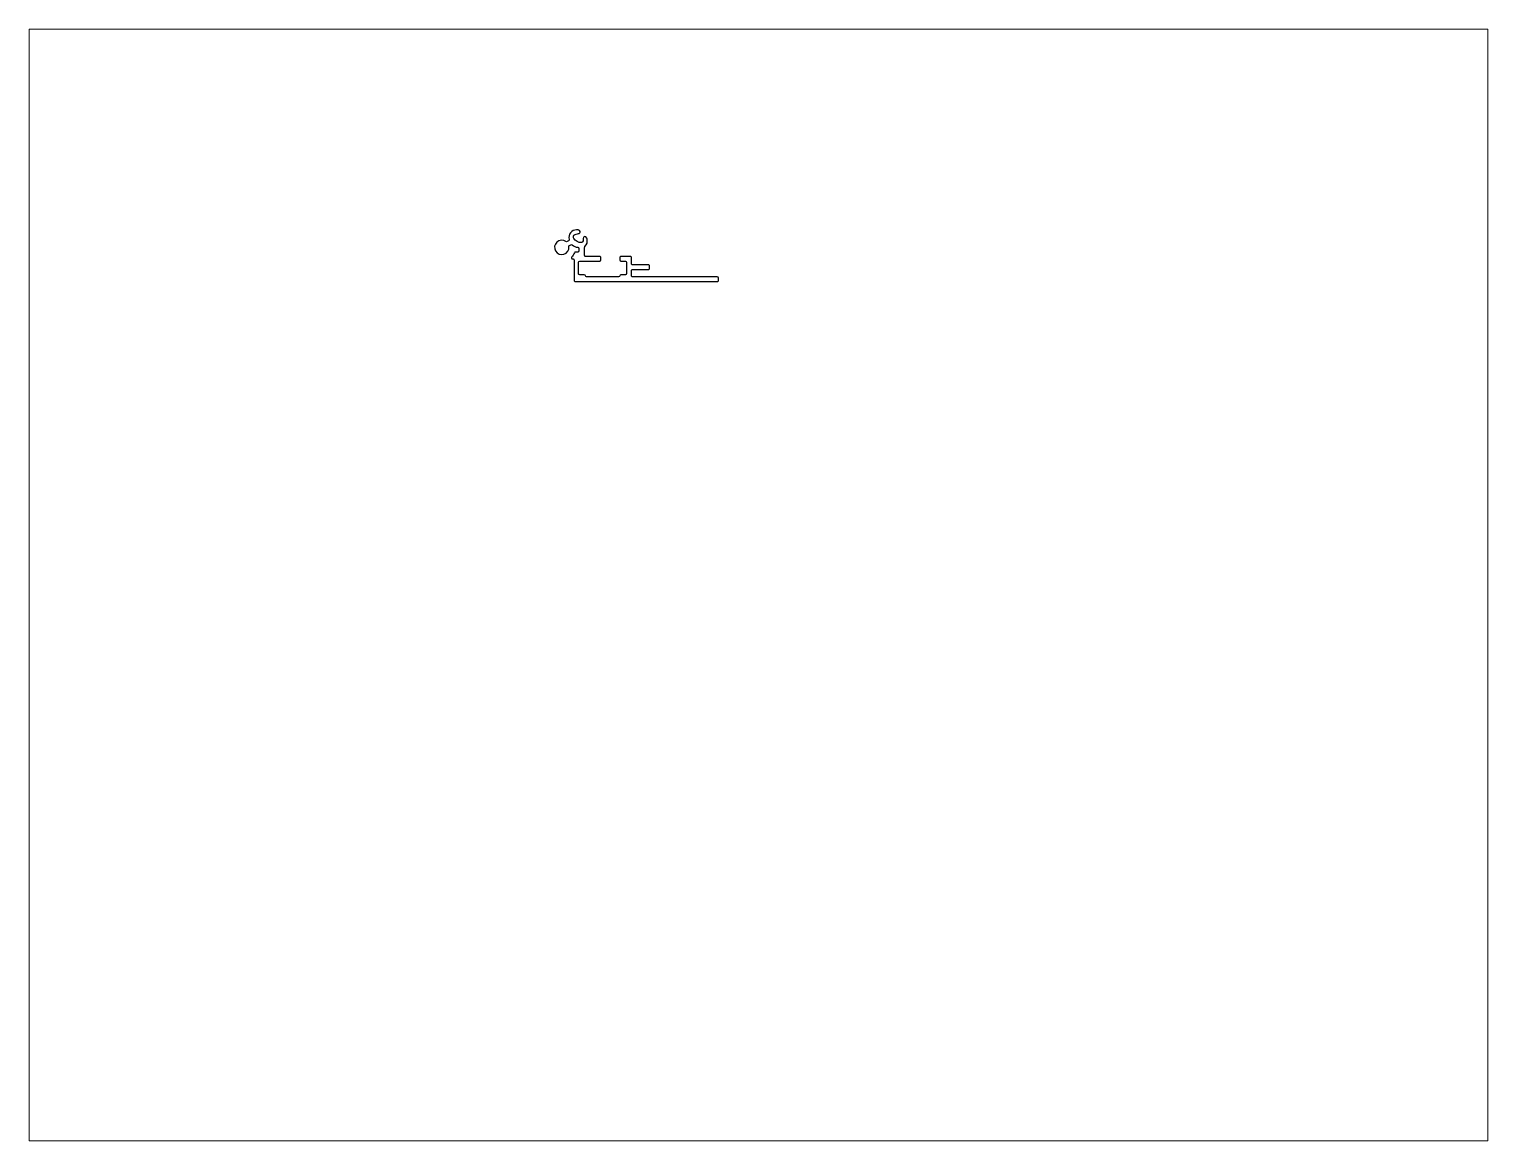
# Paper-space layout 'Layout1' of a CAD drawing. Extents: x 27 to 240, y 20 to 183.
# The model-space entities are those that its viewports show. They can reach past a viewport. Long polylines and large blocks are cut down to what shows.
import ezdxf

# ---------------------------------------------------------------- set-up
doc = ezdxf.new("R2010")
doc.units = 0
doc.header["$LTSCALE"] = 15
doc.layers.get('0').update_dxf_attribs({"linetype": 'CONTINUOUS'})
doc.layers.add('02', color=7, linetype='CONTINUOUS')

msp = doc.modelspace()

# ---------------------------------------------------------------- linework, layer by layer
at = {"layer": '02', "color": 7, "linetype": 'CONTINUOUS'}
msp.add_lwpolyline([(161.72, 214.03), (161.72, 214.63, 0.414214), (161.42, 214.93), (157.22, 214.93, -0.414214), (156.92, 215.23), (156.92, 216.83, 0.414214), (156.62, 217.13), (154.12, 217.13, 0.414214), (153.82, 216.83), (153.82, 216.23, 0.414205), (154.12, 215.93), (155.32, 215.93, -0.414205), (155.62, 215.63), (155.62, 212.63, -0.414205), (155.32, 212.33), (154.12, 212.33, 0.414194), (153.82, 212.03, -0.414203), (153.52, 211.73), (145.02, 211.73, -0.414203), (144.72, 212.03, 0.414194), (144.42, 212.33), (143.22, 212.33, -0.414961), (142.92, 212.63), (142.92, 215.63, -0.414205), (143.22, 215.93), (148.52, 215.93, 0.414205), (148.82, 216.23), (148.82, 216.83, 0.414214), (148.52, 217.13), (144.82, 217.13, -0.414214), (144.52, 217.43), (144.52, 219.56, -0.206908), (144.61, 219.78, 0.280889), (145.16, 221.79), (145.09, 222.03, 0.876234), (144.11, 221.9), (144.11, 221.3, -0.33514), (143.75, 220.82, -0.300009), (141.66, 221.95, -0.123282), (141.6, 222.19), (141.6, 222.51, -0.351565), (141.99, 223), (142.93, 223.2, 0.915817), (142.84, 224.19), (142.41, 224.2, 0.498253), (140.45, 221.67, -0.373409), (140.29, 221.31), (139.91, 221.09, -0.29965), (139.58, 221.1, 4.677353), (140.36, 219.76, -0.297896), (140.51, 220.05), (140.85, 220.25, -0.352699), (141.23, 220.22, 0.182863), (142.72, 219.58, -0.407231), (143.02, 219.28), (143.02, 218.63, -0.414203), (142.72, 218.33), (142.12, 218.33, 0.337695), (141.83, 218.11, -0.089576), (141.11, 217.03, 0.667666), (141.32, 216.52), (141.42, 216.52, -0.414298), (141.72, 216.22), (141.72, 210.83, 0.414214), (142.02, 210.53), (179.62, 210.53, 0.414214), (179.92, 210.83), (179.92, 211.43, 0.414214), (179.62, 211.73), (157.22, 211.73, -0.414214), (156.92, 212.03), (156.92, 213.43, -0.414214), (157.22, 213.73), (161.42, 213.73, 0.414214)], format="xyb", close=True, dxfattribs=at)

psp = doc.layouts.get("Layout1")

# ---------------------------------------------------------------- viewports
at = {"layer": '0', "color": 0, "linetype": 'BYBLOCK', "ltscale": 0.05}
psp.add_viewport(center=(133.35, 101.6), size=(213.36, 162.56), view_center_point=(190.51, 130.3), view_height=293.8955, dxfattribs=at)

doc.saveas('drawing.dxf')
